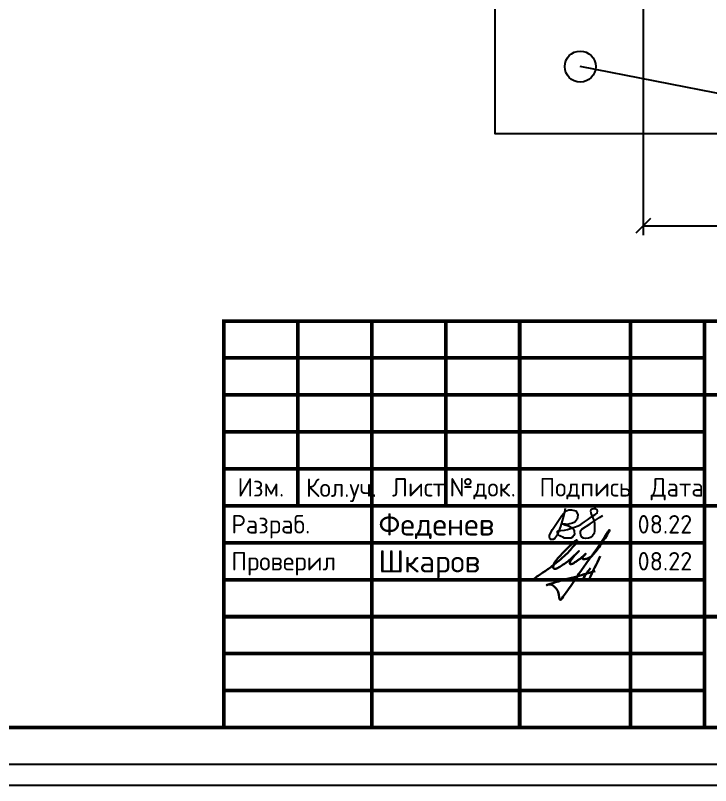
# Model space of a CAD drawing. Header units: millimetres. Extents: x 1601 to 15402, y -324 to 12625.
# Drawn here: x 11578.7 to 11672.8, y 318.2 to 422.4 of the extents above; entities that cross this region are included whole.
import ezdxf
from ezdxf.enums import TextEntityAlignment as Align

# ---------------------------------------------------------------- set-up
doc = ezdxf.new("R2010")
doc.units = ezdxf.units.MM
doc.layers.add('Размерный', color=4, linetype='Continuous', lineweight=30)
doc.layers.add('рамка', color=7, linetype='Continuous')
doc.styles.add('-ISOCPEUR-', font='isocpeur.TTF')
doc.styles.add('GOST', font='GOST Common.ttf')
doc.styles.get("Standard").update_dxf_attribs({"font": 'GOST Common.ttf'})
doc.dimstyles.new('М 1 к 50', dxfattribs={"dimtxt": 2.5, "dimasz": 2, "dimexe": 1.25, "dimexo": 0, "dimgap": 1, "dimtad": 1, "dimdec": 0, "dimlfac": 50, "dimzin": 0, "dimdsep": 46, "dimtxsty": 'GOST', "dimblk": 'OBLIQUE', "dimcen": 0, "dimclrd": 256, "dimclre": 256, "dimclrt": 256, "dimazin": 2, "dimtfac": 1, "dimtdec": 0, "dimtmove": 0, "dimatfit": 3, "dimldrblk": 'NONE', "dimfxl": 1.25, "dimtolj": 1, "dimtzin": 0, "dimlwd": -1, "dimlwe": -1, "dimarcsym": 2})

# ---------------------------------------------------------------- blocks, each defined once
blk = doc.blocks.new('подпись')
at = {"lineweight": 30}
for points in [[(-0.82, -1.23), (-0.21, -0.8), (0.43, -0.36), (0.86, -0.08), (1.32, 0.25), (2, 0.77), (2.8, 1.4), (3.27, 1.83), (3.84, 2.36), (4.46, 3.07), (5.01, 3.73), (5.08, 3.95), (5.01, 4.03), (4.91, 4), (4.76, 3.88), (4.33, 3.49), (3.4, 2.58), (2.34, 1.43), (1.83, 0.48), (1.87, 0.23), (1.99, 0.16), (2.17, 0.16), (2.41, 0.25), (3.02, 0.6), (3.71, 1.09), (4.34, 1.62), (5.32, 2.55), (4.75, 1.98), (4.27, 1.36), (4.08, 1.05), (4.07, 0.85), (4.11, 0.78), (4.25, 0.78), (4.42, 0.84), (4.78, 1.05), (5.16, 1.3), (5.47, 1.51), (5.72, 1.73), (6.05, 1.99), (6.23, 2.18), (5.94, 1.88), (5.8, 1.63), (5.8, 1.5), (5.89, 1.44), (6.13, 1.46), (6.57, 1.6), (6.9, 1.79), (7.5, 2.39), (8.04, 3.08), (8.61, 3.92), (9.15, 4.76), (9.43, 5.33), (8, 3.26), (6.29, 0.88), (3.58, -3.07), (3.05, -3.8), (2.85, -4.05), (2.49, -2.98), (2.12, -2.39), (1.3, -1.96), (1.02, -2.03), (2.91, -1.44), (4.7, -0.96), (7.51, -0.15)], [(8.19, 1.85), (6.68, -1.27)], [(6.86, 0.23), (5.67, -1.43)]]:
    blk.add_spline(points, degree=3, dxfattribs=at)
blk = doc.blocks.new('Подпись Леха')
at = {"layer": 'рамка'}
blk.add_blockref('подпись', (2.7, 0.11), dxfattribs=at)
blk = doc.blocks.new('_Oblique')
at = {"color": 0, "linetype": 'ByBlock', "lineweight": -2}
blk.add_line((-0.5, -0.5), (0.5, 0.5), dxfattribs=at)
blk = doc.blocks.new('*D803')
at = {"transparency": 16777216}
for p, q in [((11663.64, 426.42), (11663.64, 392.73)), ((11703.64, 426.42), (11703.64, 392.73)), ((11663.64, 393.98), (11703.64, 393.98))]:
    blk.add_line(p, q, dxfattribs=at)
at = {"layer": 'Defpoints', "color": 0, "transparency": 16777216}
for p in [(11663.64, 426.42), (11703.64, 426.42), (11703.64, 393.98)]:
    blk.add_point(p, dxfattribs=at)
at = {"transparency": 16777216, "xscale": 2, "yscale": 2, "zscale": 2, "rotation": 180}
blk.add_blockref('_Oblique', (11663.64, 393.98), dxfattribs=at)
at = {"transparency": 16777216, "xscale": 2, "yscale": 2, "zscale": 2}
blk.add_blockref('_Oblique', (11703.64, 393.98), dxfattribs=at)
at = {"transparency": 16777216, "insert": (11683.64, 396.23), "char_height": 2.5, "attachment_point": 5, "style": '-ISOCPEUR-'}
blk.add_mtext('\\A1;200', dxfattribs=at)
blk = doc.blocks.new('_None')

msp = doc.modelspace()

# ---------------------------------------------------------------- linework, layer by layer
at = {"color": 18, "true_color": 0x000000}
msp.add_line((11767.3342, 393.4639), (11655.1337, 415.5231), dxfattribs=at)
msp.add_line((15402.2532, 318.2356), (5591.2496, 318.2356))
msp.add_lwpolyline([(11202.9391, 741.0927), (11796.9391, 741.0927), (11796.9391, 321.0927), (11202.9391, 321.0927)], close=True)
at = {"const_width": 0.5}
msp.add_lwpolyline([(11222.9391, 736.0927), (11791.9391, 736.0927), (11791.9391, 326.0927), (11222.9391, 326.0927)], close=True, dxfattribs=at)
at = {"color": 18, "true_color": 0x000000}
msp.add_lwpolyline([(11643.6416, 526.4236), (11763.6416, 526.4236), (11763.6416, 406.4236), (11643.6416, 406.4236)], close=True, dxfattribs=at)
at = {"const_width": 0.5}
for points in [[(11606.9391, 326.0927), (11606.9391, 381.0927), (11791.9391, 381.0927)], [(11616.9391, 381.0927), (11616.9391, 356.0927)], [(11626.9391, 381.0927), (11626.9391, 326.0927)], [(11636.9391, 381.0927), (11636.9391, 356.0927)], [(11646.9391, 381.0927), (11646.9391, 326.0927)], [(11661.9391, 381.0927), (11661.9391, 326.0927)], [(11671.9391, 381.0927), (11671.9391, 326.0927)], [(11606.9391, 376.0927), (11671.9391, 376.0927)], [(11606.9391, 371.0927), (11671.9391, 371.0927)], [(11671.9391, 371.0927), (11791.9391, 371.0927)], [(11606.9391, 366.0927), (11671.9391, 366.0927)], [(11606.9391, 361.0927), (11671.9391, 361.0927)], [(11606.9391, 356.0927), (11791.9391, 356.0927)], [(11606.9391, 351.0927), (11671.9391, 351.0927)], [(11606.9391, 346.0927), (11671.9391, 346.0927)], [(11606.9391, 341.0927), (11671.9391, 341.0927)], [(11671.9391, 341.0927), (11791.9391, 341.0927)], [(11606.9391, 336.0927), (11671.9391, 336.0927)], [(11606.9391, 331.0927), (11671.9391, 331.0927)]]:
    msp.add_lwpolyline(points, dxfattribs=at)
at = {"color": 18, "true_color": 0x000000}
msp.add_lwpolyline([(11653.0868, 355.7447), (11652.9865, 355.2231), (11652.7779, 354.366), (11652.4612, 353.285), (11651.9971, 352.1244), (11651.6784, 351.6535), (11651.4848, 351.5543), (11651.2911, 351.5301), (11651.1022, 351.5543), (11651.0054, 351.6657), (11650.9569, 351.8496), (11650.9618, 352.0578), (11651.0586, 352.3192), (11651.362, 352.8788), (11652.6359, 354.7931), (11653.1324, 355.3668), (11653.5823, 355.5607), (11653.9624, 355.5529), (11654.5287, 355.3901), (11654.7925, 354.9171), (11654.7692, 354.5294), (11654.7119, 354.2665), (11654.5955, 354.0822), (11654.3917, 353.8978), (11654.081, 353.7426), (11653.7219, 353.6408), (11653.4112, 353.5825), (11653.1443, 353.5922), (11652.887, 353.6016), (11652.6493, 353.7135), (11652.5917, 353.7304), (11652.8475, 353.6202), (11653.0546, 353.531), (11653.2463, 353.463), (11653.5664, 353.3716), (11653.792, 353.2649), (11654.0016, 353.1658), (11654.1396, 353.0699), (11654.2911, 352.7993), (11654.3145, 352.5494), (11654.3378, 352.3017), (11654.2832, 352.0574), (11654.0879, 351.8387), (11653.8457, 351.7294), (11653.5487, 351.6982), (11653.2596, 351.7138), (11653.016, 351.727), (11652.7909, 351.8309), (11652.5526, 351.941), (11652.3693, 352.0256), (11652.2596, 352.1277), (11652.121, 352.2567), (11652.0369, 352.4676), (11652.0417, 352.6582), (11652.1542, 352.7217), (11652.4866, 352.7559), (11652.987, 352.8074), (11653.3959, 352.8927), (11653.6889, 352.9538), (11653.9385, 353.0637), (11654.3736, 353.2201), (11654.8478, 353.3813), (11655.2095, 353.5523), (11655.4102, 353.6944), (11655.7084, 353.9054), (11656.1071, 354.1877), (11656.4905, 354.4591), (11656.788, 354.6697), (11657.1524, 354.9276), (11657.4068, 355.1077), (11657.4595, 355.3516), (11657.4047, 355.5548), (11657.2326, 355.6643), (11656.9824, 355.6799), (11656.732, 355.6487), (11656.5805, 355.5556), (11656.5267, 355.3746), (11656.5561, 355.1741), (11656.6295, 354.954), (11656.8056, 354.5579), (11656.9964, 354.0101), (11657.0454, 353.746), (11657.0601, 353.4281), (11657.0767, 352.6913), (11657.0297, 352.3545), (11656.7868, 352.0333), (11656.5438, 351.8218), (11656.2303, 351.7278), (11655.8854, 351.6808), (11655.5797, 351.72), (11655.3446, 351.8688), (11655.2192, 352.1273), (11655.1487, 352.425), (11655.1878, 352.707), (11655.3525, 352.9263), (11656.4967, 353.6626), (11656.9278, 353.9681), (11657.7351, 354.493), (11658.2091, 354.8011)], dxfattribs=at)
msp.add_circle((11655.1337, 415.5231), 2.0918, dxfattribs=at)

# ---------------------------------------------------------------- block references
msp.add_blockref('Подпись Леха', (11646.9448, 347.3066), dxfattribs=at)

# ---------------------------------------------------------------- texts
at = {"style": 'GOST'}
for s, p in [('Изм.', (11611.9391, 358.5927)), ('Кол.уч.', (11622.8288, 358.5433)), ('Лист', (11633.2434, 358.5927)), ('№док.', (11641.9391, 358.5927)), ('Подпись', (11655.8204, 358.5927)), ('Дата', (11668.2473, 358.5927))]:
    msp.add_text(s, height=2.5, dxfattribs=at).set_placement(p, align=Align.MIDDLE_CENTER)
for s, p in [('Разраб.', (11607.9391, 353.5927)), ('Проверил', (11607.9391, 348.5927))]:
    msp.add_text(s, height=2.5, dxfattribs=at).set_placement(p, align=Align.MIDDLE_LEFT)
at = {"color": 18, "lineweight": 15, "true_color": 0x000000, "char_height": 2.5, "width": 15.380791, "attachment_point": 1}
for insert in [(11662.8897, 354.8386), (11662.8897, 349.8386)]:
    msp.add_mtext('08.22', dxfattribs=dict(at, insert=insert))
at = {"layer": 'Размерный', "color": 0, "style": '-ISOCPEUR-'}
for s, p in [('Феденев', (11627.8442, 352.0699)), ('Шкаров', (11627.8442, 347.0699))]:
    msp.add_text(s, height=3, dxfattribs=at).set_placement(p)

# ---------------------------------------------------------------- dimensions: what is measured, and where the dimension line sits
at = {"color": 18, "true_color": 0x000000}
dim = msp.add_linear_dim(base=(11703.6416, 393.9752), p1=(11663.6416, 426.4236), p2=(11703.6416, 426.4236), text='200', dimstyle='М 1 к 50', override={"dimtxsty": '-ISOCPEUR-'}, dxfattribs=at)
dim.commit()
dim.dimension.update_dxf_attribs({"geometry": '*D803', "text_midpoint": (11683.6416, 396.2252)})

doc.saveas('drawing.dxf')
